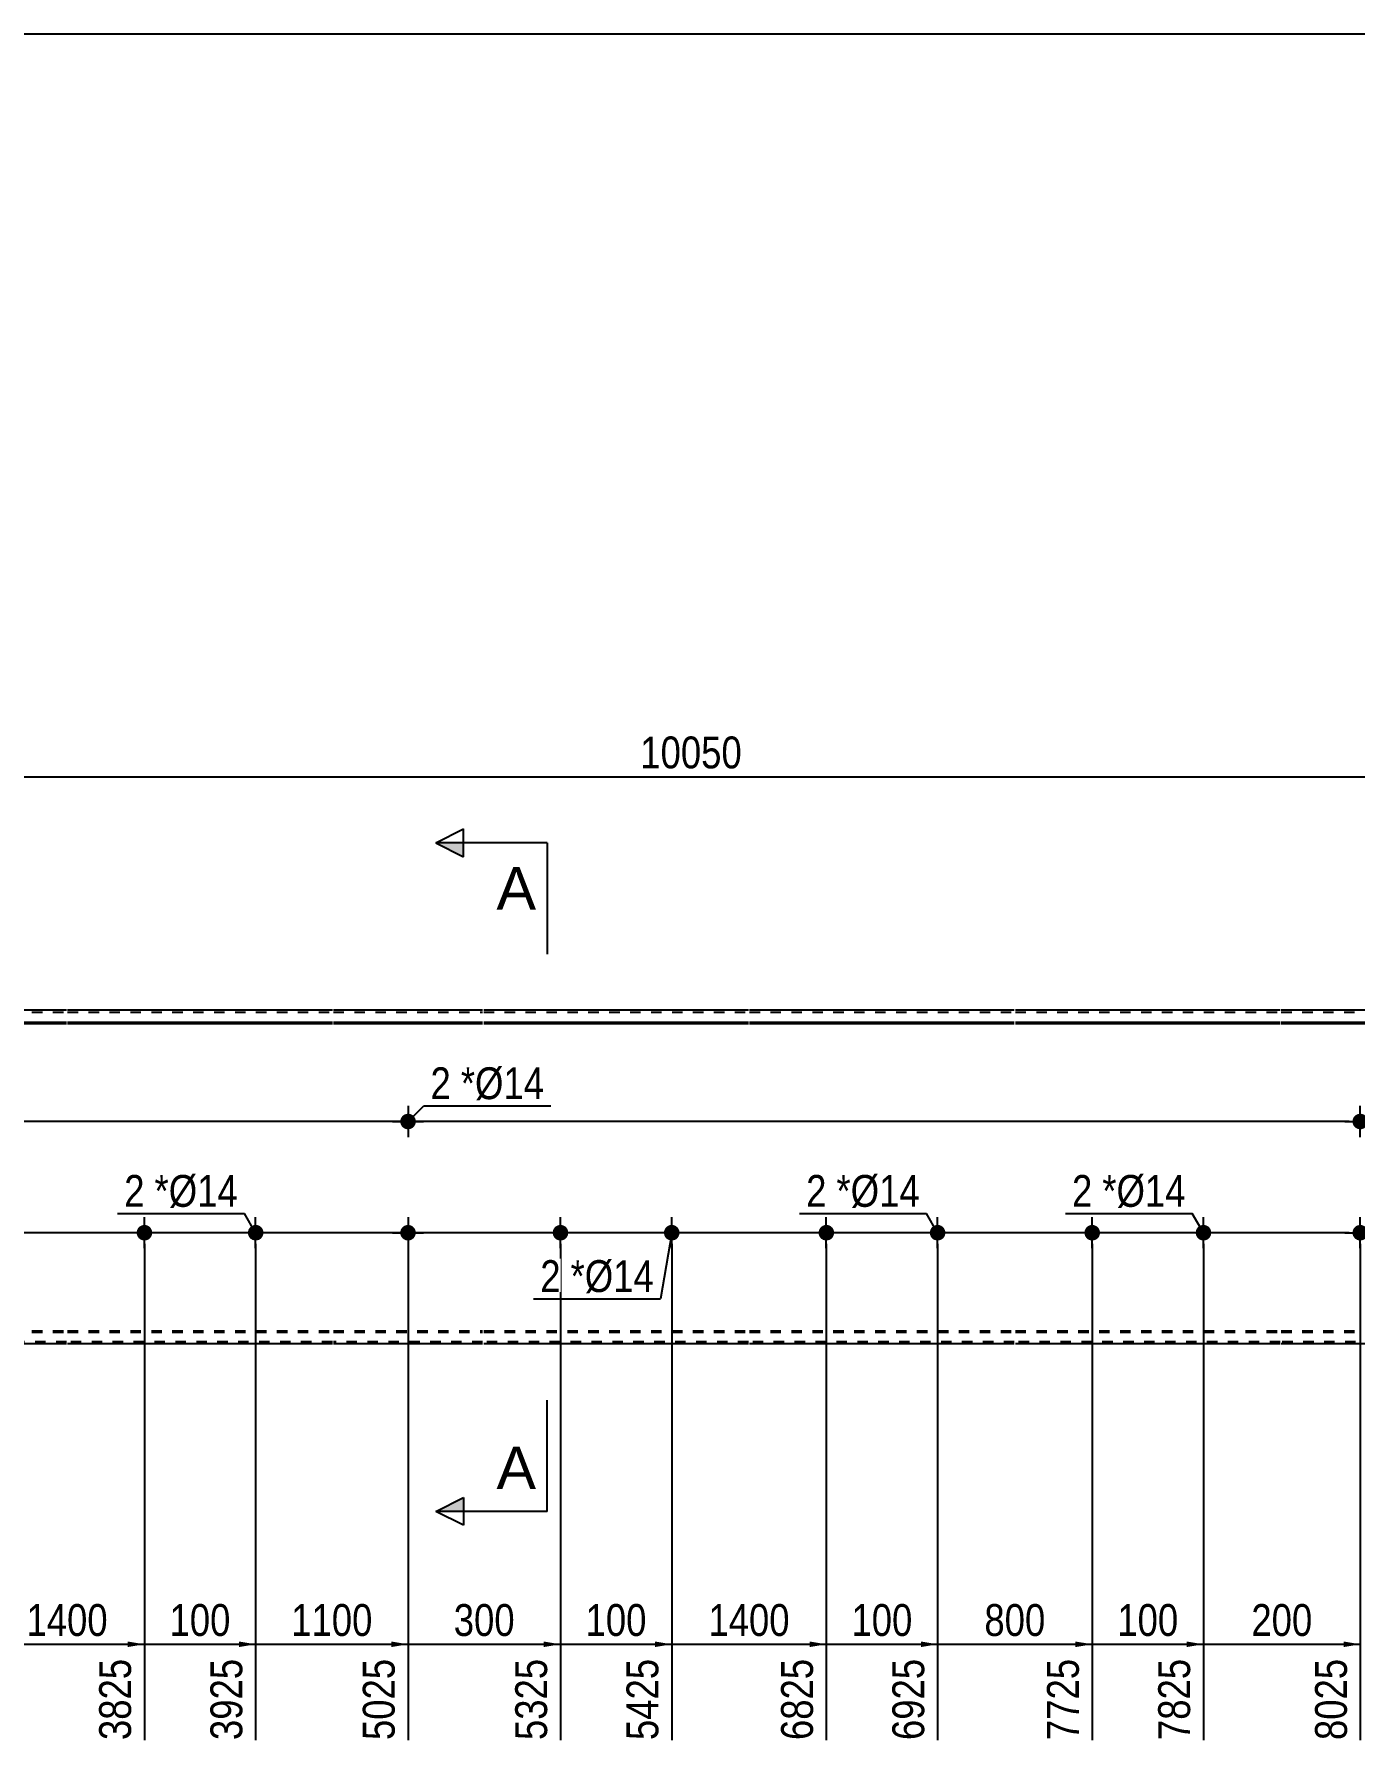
# Model space of a CAD drawing. Header units: millimetres. Extents: x -74 to 328, y -174 to 103.
# Drawn here: x 69.2 to 187.9, y -51.2 to 102.8 of the extents above; entities that cross this region are included whole.
import ezdxf

# ---------------------------------------------------------------- set-up
doc = ezdxf.new("R2010")
doc.units = ezdxf.units.MM
doc.linetypes.add('DXK_LINE_DOT1', pattern=[1.8814, 0.9407, -0.9407])
doc.styles.add('Arial', font='ARIAL.TTF', dxfattribs={"height": 0.2})
doc.styles.add('Arial Narrow', font='ARIALN.TTF', dxfattribs={"height": 0.2})

# ---------------------------------------------------------------- blocks, each defined once
blk = doc.blocks.new('Unknown-629083229-1918')
at = {"color": 5, "linetype": 'Continuous'}
blk.add_line((328.25, 102.75), (-71.75, 102.75), dxfattribs=at)
blk = doc.blocks.new('Part-629083229-1218 - 1203')
at = {"color": 2, "linetype": 'Continuous'}
for p, q in [((9.6, 15), (0, 15)), ((0, 15), (0, -15)), ((0, 13.94), (9.6, 13.94)), ((33.89, 15), (9.7, 15)), ((9.7, 13.94), (33.89, 13.94)), ((48.18, 15), (33.99, 15)), ((33.99, 13.94), (48.18, 13.94)), ((72.08, 15), (48.28, 15)), ((48.28, 13.94), (72.08, 13.94)), ((95.98, 15), (72.18, 15)), ((72.18, 13.94), (95.98, 13.94)), ((109.48, 15), (96.08, 15)), ((96.08, 13.94), (109.48, 13.94)), ((133.38, 15), (109.58, 15)), ((109.58, 13.94), (133.38, 13.94)), ((157.28, 15), (133.48, 15)), ((133.48, 13.94), (157.28, 13.94)), ((181.18, 15), (157.38, 15)), ((157.38, 13.94), (181.18, 13.94)), ((195.48, 15), (181.28, 15)), ((181.28, 13.94), (195.48, 13.94)), ((208.98, 15), (195.58, 15)), ((195.58, 13.94), (208.98, 13.94)), ((233.27, 15), (209.08, 15)), ((209.08, 13.94), (233.27, 13.94)), ((246.77, 15), (233.37, 15)), ((233.37, 13.94), (246.77, 13.94)), ((256.47, 15), (246.87, 15)), ((246.87, 13.94), (256.47, 13.94)), ((256.47, -15), (256.47, 15)), ((0, 13.81), (9.6, 13.81)), ((9.7, 13.81), (33.89, 13.81)), ((33.99, 13.81), (48.18, 13.81)), ((48.28, 13.81), (72.08, 13.81)), ((72.18, 13.81), (95.98, 13.81)), ((96.08, 13.81), (109.48, 13.81)), ((109.58, 13.81), (133.38, 13.81)), ((133.48, 13.81), (157.28, 13.81)), ((157.38, 13.81), (181.18, 13.81)), ((181.28, 13.81), (195.48, 13.81)), ((195.58, 13.81), (208.98, 13.81)), ((209.08, 13.81), (233.27, 13.81)), ((233.37, 13.81), (246.77, 13.81)), ((246.87, 13.81), (256.47, 13.81)), ((9.6, -15), (0, -15)), ((33.89, -15), (9.7, -15)), ((48.18, -15), (33.99, -15)), ((72.08, -15), (48.28, -15)), ((95.98, -15), (72.18, -15)), ((109.48, -15), (96.08, -15)), ((133.38, -15), (109.58, -15)), ((157.28, -15), (133.48, -15)), ((181.18, -15), (157.38, -15)), ((195.48, -15), (181.28, -15)), ((208.98, -15), (195.58, -15)), ((233.27, -15), (209.08, -15)), ((246.77, -15), (233.37, -15)), ((256.47, -15), (246.87, -15))]:
    blk.add_line(p, q, dxfattribs=at)
at = {"color": 7, "linetype": 'DXK_LINE_DOT1'}
for p, q in [((0, 14.82), (9.6, 14.82)), ((9.7, 14.82), (33.89, 14.82)), ((33.99, 14.82), (48.18, 14.82)), ((48.28, 14.82), (72.08, 14.82)), ((72.18, 14.82), (95.98, 14.82)), ((96.08, 14.82), (109.48, 14.82)), ((109.58, 14.82), (133.38, 14.82)), ((133.48, 14.82), (157.28, 14.82)), ((157.38, 14.82), (181.18, 14.82)), ((181.28, 14.82), (195.48, 14.82)), ((195.58, 14.82), (208.98, 14.82)), ((209.08, 14.82), (233.27, 14.82)), ((233.37, 14.82), (246.77, 14.82)), ((246.87, 14.82), (256.47, 14.82)), ((0, -13.81), (9.6, -13.81)), ((9.7, -13.81), (33.89, -13.81)), ((33.99, -13.81), (48.18, -13.81)), ((48.28, -13.81), (72.08, -13.81)), ((72.18, -13.81), (95.98, -13.81)), ((96.08, -13.81), (109.48, -13.81)), ((109.58, -13.81), (133.38, -13.81)), ((133.48, -13.81), (157.28, -13.81)), ((157.38, -13.81), (181.18, -13.81)), ((181.28, -13.81), (195.48, -13.81)), ((195.58, -13.81), (208.98, -13.81)), ((209.08, -13.81), (233.27, -13.81)), ((233.37, -13.81), (246.77, -13.81)), ((246.87, -13.81), (256.47, -13.81)), ((0, -13.94), (9.6, -13.94)), ((9.6, -14.82), (0, -14.82)), ((9.7, -13.94), (33.89, -13.94)), ((33.89, -14.82), (9.7, -14.82)), ((33.99, -13.94), (48.18, -13.94)), ((48.18, -14.82), (33.99, -14.82)), ((48.28, -13.94), (72.08, -13.94)), ((72.08, -14.82), (48.28, -14.82)), ((72.18, -13.94), (95.98, -13.94)), ((95.98, -14.82), (72.18, -14.82)), ((96.08, -13.94), (109.48, -13.94)), ((109.48, -14.82), (96.08, -14.82)), ((109.58, -13.94), (133.38, -13.94)), ((133.38, -14.82), (109.58, -14.82)), ((133.48, -13.94), (157.28, -13.94)), ((157.28, -14.82), (133.48, -14.82)), ((157.38, -13.94), (181.18, -13.94)), ((181.18, -14.82), (157.38, -14.82)), ((181.28, -13.94), (195.48, -13.94)), ((195.48, -14.82), (181.28, -14.82)), ((195.58, -13.94), (208.98, -13.94)), ((208.98, -14.82), (195.58, -14.82)), ((209.08, -13.94), (233.27, -13.94)), ((233.27, -14.82), (209.08, -14.82)), ((233.37, -13.94), (246.77, -13.94)), ((246.77, -14.82), (233.37, -14.82)), ((246.87, -13.94), (256.47, -13.94)), ((256.47, -14.82), (246.87, -14.82))]:
    blk.add_line(p, q, dxfattribs=at)
blk = doc.blocks.new('Bolt-629083229-1219 - 1203')
at = {"linetype": 'Continuous'}
for points in [[(187.68, -5, -1), (189.08, -5, -1)], [(253.27, -5, -1), (254.67, -5, -1)]]:
    blk.add_hatch(color=3, dxfattribs=at).paths.add_polyline_path(points)
at = {"color": 3, "linetype": 'Continuous'}
for p, q in [((188.38, -6.4), (188.38, -3.6)), ((253.97, -6.4), (253.97, -3.6)), ((186.98, -5), (189.78, -5)), ((252.57, -5), (255.37, -5))]:
    blk.add_line(p, q, dxfattribs=at)
blk = doc.blocks.new('Bolt-629083229-1221 - 1203')
at = {"linetype": 'Continuous'}
for points in [[(187.68, 5, -1), (189.08, 5, -1)], [(253.27, 5, -1), (254.67, 5, -1)]]:
    blk.add_hatch(color=3, dxfattribs=at).paths.add_polyline_path(points)
at = {"color": 3, "linetype": 'Continuous'}
for p, q in [((188.38, 3.6), (188.38, 6.4)), ((253.97, 3.6), (253.97, 6.4)), ((186.98, 5), (189.78, 5)), ((252.57, 5), (255.37, 5))]:
    blk.add_line(p, q, dxfattribs=at)
blk = doc.blocks.new('Bolt-629083229-1225 - 1203')
at = {"linetype": 'Continuous'}
for points in [[(103.48, 5, -1), (102.08, 5, -1)], [(103.48, -5, -1), (102.08, -5, -1)]]:
    blk.add_hatch(color=3, dxfattribs=at).paths.add_polyline_path(points)
at = {"color": 3, "linetype": 'Continuous'}
for p, q in [((102.78, 6.4), (102.78, 3.6)), ((101.38, 5), (104.18, 5)), ((102.78, -3.6), (102.78, -6.4)), ((101.38, -5), (104.18, -5))]:
    blk.add_line(p, q, dxfattribs=at)
blk = doc.blocks.new('Bolt-629083229-1227 - 1203')
at = {"linetype": 'Continuous'}
for points in [[(79.08, -5.7), (78.94, -5.68), (78.8, -5.64), (78.67, -5.57), (78.56, -5.47), (78.48, -5.35), (78.42, -5.22), (78.39, -5.07), (78.39, -4.93), (78.42, -4.78), (78.48, -4.65), (78.56, -4.53), (78.67, -4.43), (78.8, -4.36), (78.94, -4.31), (79.08, -4.3), (79.23, -4.31), (79.37, -4.36), (79.5, -4.43), (79.61, -4.53), (79.69, -4.65), (79.75, -4.78), (79.78, -4.93), (79.78, -5.07), (79.75, -5.22), (79.69, -5.35), (79.61, -5.47), (79.5, -5.57), (79.37, -5.64), (79.23, -5.68)], [(89.08, -5.7), (88.94, -5.68), (88.8, -5.64), (88.67, -5.57), (88.56, -5.47), (88.48, -5.35), (88.42, -5.22), (88.39, -5.07), (88.39, -4.93), (88.42, -4.78), (88.48, -4.65), (88.56, -4.53), (88.67, -4.43), (88.8, -4.36), (88.94, -4.31), (89.08, -4.3), (89.23, -4.31), (89.37, -4.36), (89.5, -4.43), (89.61, -4.53), (89.69, -4.65), (89.75, -4.78), (89.78, -4.93), (89.78, -5.07), (89.75, -5.22), (89.69, -5.35), (89.61, -5.47), (89.5, -5.57), (89.37, -5.64), (89.23, -5.68)]]:
    blk.add_hatch(color=3, dxfattribs=at).paths.add_polyline_path(points)
at = {"color": 3, "linetype": 'Continuous'}
for p, q in [((79.08, -6.4), (79.08, -3.6)), ((89.08, -6.4), (89.08, -3.6)), ((80.48, -5), (77.68, -5)), ((90.48, -5), (87.68, -5))]:
    blk.add_line(p, q, dxfattribs=at)
blk = doc.blocks.new('Bolt-629083229-1228 - 1203')
at = {"linetype": 'Continuous'}
for points in [[(140.38, -5.7), (140.24, -5.68), (140.1, -5.64), (139.97, -5.57), (139.86, -5.47), (139.78, -5.35), (139.72, -5.22), (139.69, -5.07), (139.69, -4.93), (139.72, -4.78), (139.78, -4.65), (139.86, -4.53), (139.97, -4.43), (140.1, -4.36), (140.24, -4.31), (140.38, -4.3), (140.53, -4.31), (140.67, -4.36), (140.8, -4.43), (140.91, -4.53), (140.99, -4.65), (141.05, -4.78), (141.08, -4.93), (141.08, -5.07), (141.05, -5.22), (140.99, -5.35), (140.91, -5.47), (140.8, -5.57), (140.67, -5.64), (140.53, -5.68)], [(150.38, -5.7), (150.24, -5.68), (150.1, -5.64), (149.97, -5.57), (149.86, -5.47), (149.78, -5.35), (149.72, -5.22), (149.69, -5.07), (149.69, -4.93), (149.72, -4.78), (149.78, -4.65), (149.86, -4.53), (149.97, -4.43), (150.1, -4.36), (150.24, -4.31), (150.38, -4.3), (150.53, -4.31), (150.67, -4.36), (150.8, -4.43), (150.91, -4.53), (150.99, -4.65), (151.05, -4.78), (151.08, -4.93), (151.08, -5.07), (151.05, -5.22), (150.99, -5.35), (150.91, -5.47), (150.8, -5.57), (150.67, -5.64), (150.53, -5.68)]]:
    blk.add_hatch(color=3, dxfattribs=at).paths.add_polyline_path(points)
at = {"color": 3, "linetype": 'Continuous'}
for p, q in [((140.38, -6.4), (140.38, -3.6)), ((150.38, -6.4), (150.38, -3.6)), ((141.78, -5), (138.98, -5)), ((151.78, -5), (148.98, -5))]:
    blk.add_line(p, q, dxfattribs=at)
blk = doc.blocks.new('Bolt-629083229-1229 - 1203')
at = {"linetype": 'Continuous'}
for points in [[(116.48, -5.7), (116.34, -5.68), (116.2, -5.64), (116.07, -5.57), (115.96, -5.47), (115.88, -5.35), (115.82, -5.22), (115.79, -5.07), (115.79, -4.93), (115.82, -4.78), (115.88, -4.65), (115.96, -4.53), (116.07, -4.43), (116.2, -4.36), (116.34, -4.31), (116.48, -4.3), (116.63, -4.31), (116.77, -4.36), (116.9, -4.43), (117.01, -4.53), (117.09, -4.65), (117.15, -4.78), (117.18, -4.93), (117.18, -5.07), (117.15, -5.22), (117.09, -5.35), (117.01, -5.47), (116.9, -5.57), (116.77, -5.64), (116.63, -5.68)], [(126.48, -5.7), (126.34, -5.68), (126.2, -5.64), (126.07, -5.57), (125.96, -5.47), (125.88, -5.35), (125.82, -5.22), (125.79, -5.07), (125.79, -4.93), (125.82, -4.78), (125.88, -4.65), (125.96, -4.53), (126.07, -4.43), (126.2, -4.36), (126.34, -4.31), (126.48, -4.3), (126.63, -4.31), (126.77, -4.36), (126.9, -4.43), (127.01, -4.53), (127.09, -4.65), (127.15, -4.78), (127.18, -4.93), (127.18, -5.07), (127.15, -5.22), (127.09, -5.35), (127.01, -5.47), (126.9, -5.57), (126.77, -5.64), (126.63, -5.68)]]:
    blk.add_hatch(color=3, dxfattribs=at).paths.add_polyline_path(points)
at = {"color": 3, "linetype": 'Continuous'}
for p, q in [((116.48, -6.4), (116.48, -3.6)), ((126.48, -6.4), (126.48, -3.6)), ((117.88, -5), (115.08, -5)), ((127.88, -5), (125.08, -5))]:
    blk.add_line(p, q, dxfattribs=at)
blk = doc.blocks.new('Bolt-629083229-1232 - 1203')
at = {"linetype": 'Continuous'}
for points in [[(164.28, -5.7), (164.14, -5.68), (164, -5.64), (163.87, -5.57), (163.76, -5.47), (163.68, -5.35), (163.62, -5.22), (163.59, -5.07), (163.59, -4.93), (163.62, -4.78), (163.68, -4.65), (163.76, -4.53), (163.87, -4.43), (164, -4.36), (164.14, -4.31), (164.28, -4.3), (164.43, -4.31), (164.57, -4.36), (164.7, -4.43), (164.81, -4.53), (164.89, -4.65), (164.95, -4.78), (164.98, -4.93), (164.98, -5.07), (164.95, -5.22), (164.89, -5.35), (164.81, -5.47), (164.7, -5.57), (164.57, -5.64), (164.43, -5.68)], [(174.28, -5.7), (174.14, -5.68), (174, -5.64), (173.87, -5.57), (173.76, -5.47), (173.68, -5.35), (173.62, -5.22), (173.59, -5.07), (173.59, -4.93), (173.62, -4.78), (173.68, -4.65), (173.76, -4.53), (173.87, -4.43), (174, -4.36), (174.14, -4.31), (174.28, -4.3), (174.43, -4.31), (174.57, -4.36), (174.7, -4.43), (174.81, -4.53), (174.89, -4.65), (174.95, -4.78), (174.98, -4.93), (174.98, -5.07), (174.95, -5.22), (174.89, -5.35), (174.81, -5.47), (174.7, -5.57), (174.57, -5.64), (174.43, -5.68)]]:
    blk.add_hatch(color=3, dxfattribs=at).paths.add_polyline_path(points)
at = {"color": 3, "linetype": 'Continuous'}
for p, q in [((164.28, -6.4), (164.28, -3.6)), ((174.28, -6.4), (174.28, -3.6)), ((165.68, -5), (162.88, -5)), ((175.68, -5), (172.88, -5))]:
    blk.add_line(p, q, dxfattribs=at)
blk = doc.blocks.new('StraightDimension-629083229-1289 - 1203')
at = {"linetype": 'Continuous'}
blk.add_hatch(color=7, dxfattribs=at).paths.add_polyline_path([(101.28, -41.75), (102.78, -42), (101.28, -42.25)])
at = {"color": 7, "linetype": 'Continuous'}
for p, q in [((89.08, -6), (89.08, -50.61)), ((102.78, -6), (102.78, -50.61)), ((89.08, -42), (102.78, -42))]:
    blk.add_line(p, q, dxfattribs=at)
at = {"color": 0}
blk.add_wipeout([(100.19, -41.85), (100.19, -37.65), (91.68, -37.65), (91.68, -41.85)], dxfattribs=at)
at = {"color": 0, "linetype": 'Continuous'}
blk.add_wipeout([(102.18, -42.7), (97.98, -42.7), (97.98, -51.21), (102.18, -51.21)], dxfattribs=at)
at = {"color": 3, "style": 'Arial Narrow'}
blk.add_text('1100', height=2.863, dxfattribs=at).set_placement((92.28, -41.25))
at = {"color": 3, "linetype": 'Continuous', "style": 'Arial Narrow'}
blk.add_text('5025', height=2.863, rotation=90.0002, dxfattribs=at).set_placement((101.58, -50.61))
blk = doc.blocks.new('StraightDimension-629083229-1284 - 1203')
at = {"linetype": 'Continuous'}
blk.add_hatch(color=7, dxfattribs=at).paths.add_polyline_path([(162.78, -41.75), (164.28, -42), (162.78, -42.25)])
at = {"color": 7, "linetype": 'Continuous'}
for p, q in [((150.38, -6), (150.38, -50.61)), ((164.28, -6), (164.28, -50.61)), ((150.38, -42), (164.28, -42))]:
    blk.add_line(p, q, dxfattribs=at)
at = {"color": 0}
blk.add_wipeout([(160.68, -41.85), (160.68, -37.65), (153.99, -37.65), (153.99, -41.85)], dxfattribs=at)
at = {"color": 0, "linetype": 'Continuous'}
blk.add_wipeout([(163.68, -42.7), (159.48, -42.7), (159.48, -51.21), (163.68, -51.21)], dxfattribs=at)
at = {"color": 3, "style": 'Arial Narrow'}
blk.add_text('800', height=2.863, dxfattribs=at).set_placement((154.59, -41.25))
at = {"color": 3, "linetype": 'Continuous', "style": 'Arial Narrow'}
blk.add_text('7725', height=2.863, rotation=90.0002, dxfattribs=at).set_placement((163.08, -50.61))
blk = doc.blocks.new('StraightDimension-629083229-1283 - 1203')
at = {"linetype": 'Continuous'}
blk.add_hatch(color=7, dxfattribs=at).paths.add_polyline_path([(172.78, -41.75), (174.28, -42), (172.78, -42.25)])
at = {"color": 7, "linetype": 'Continuous'}
for p, q in [((164.28, -6), (164.28, -50.61)), ((174.28, -6), (174.28, -50.61)), ((164.28, -42), (174.28, -42))]:
    blk.add_line(p, q, dxfattribs=at)
at = {"color": 0}
blk.add_wipeout([(172.63, -41.85), (172.63, -37.65), (165.94, -37.65), (165.94, -41.85)], dxfattribs=at)
at = {"color": 0, "linetype": 'Continuous'}
blk.add_wipeout([(173.68, -42.7), (169.48, -42.7), (169.48, -51.21), (173.68, -51.21)], dxfattribs=at)
at = {"color": 3, "style": 'Arial Narrow'}
blk.add_text('100', height=2.863, dxfattribs=at).set_placement((166.54, -41.25))
at = {"color": 3, "linetype": 'Continuous', "style": 'Arial Narrow'}
blk.add_text('7825', height=2.863, rotation=90.0002, dxfattribs=at).set_placement((173.08, -50.61))
blk = doc.blocks.new('StraightDimension-629083229-1282 - 1203')
at = {"linetype": 'Continuous'}
blk.add_hatch(color=7, dxfattribs=at).paths.add_polyline_path([(186.88, -41.75), (188.38, -42), (186.88, -42.25)])
at = {"color": 7, "linetype": 'Continuous'}
for p, q in [((174.28, -6), (174.28, -50.61)), ((188.38, -6), (188.38, -50.61)), ((174.28, -42), (188.38, -42))]:
    blk.add_line(p, q, dxfattribs=at)
at = {"color": 0}
blk.add_wipeout([(184.68, -41.85), (184.68, -37.65), (177.99, -37.65), (177.99, -41.85)], dxfattribs=at)
at = {"color": 0, "linetype": 'Continuous'}
blk.add_wipeout([(187.78, -42.7), (183.58, -42.7), (183.58, -51.21), (187.78, -51.21)], dxfattribs=at)
at = {"color": 3, "style": 'Arial Narrow'}
blk.add_text('200', height=2.863, dxfattribs=at).set_placement((178.59, -41.25))
at = {"color": 3, "linetype": 'Continuous', "style": 'Arial Narrow'}
blk.add_text('8025', height=2.863, rotation=90.0002, dxfattribs=at).set_placement((187.18, -50.61))
blk = doc.blocks.new('StraightDimension-629083229-1291 - 1203')
at = {"linetype": 'Continuous'}
blk.add_hatch(color=7, dxfattribs=at).paths.add_polyline_path([(77.58, -41.75), (79.08, -42), (77.58, -42.25)])
at = {"color": 7, "linetype": 'Continuous'}
for p, q in [((65.18, -6), (65.18, -50.61)), ((79.08, -6), (79.08, -50.61)), ((65.18, -42), (79.08, -42))]:
    blk.add_line(p, q, dxfattribs=at)
at = {"color": 0}
blk.add_wipeout([(76.39, -41.85), (76.39, -37.65), (67.88, -37.65), (67.88, -41.85)], dxfattribs=at)
at = {"color": 0, "linetype": 'Continuous'}
blk.add_wipeout([(78.48, -42.7), (74.28, -42.7), (74.28, -51.21), (78.48, -51.21)], dxfattribs=at)
at = {"color": 3, "style": 'Arial Narrow'}
blk.add_text('1400', height=2.863, dxfattribs=at).set_placement((68.48, -41.25))
at = {"color": 3, "linetype": 'Continuous', "style": 'Arial Narrow'}
blk.add_text('3825', height=2.863, rotation=90.0002, dxfattribs=at).set_placement((77.88, -50.61))
blk = doc.blocks.new('StraightDimension-629083229-1286 - 1203')
at = {"linetype": 'Continuous'}
blk.add_hatch(color=7, dxfattribs=at).paths.add_polyline_path([(138.88, -41.75), (140.38, -42), (138.88, -42.25)])
at = {"color": 7, "linetype": 'Continuous'}
for p, q in [((126.48, -6), (126.48, -50.61)), ((140.38, -6), (140.38, -50.61)), ((126.48, -42), (140.38, -42))]:
    blk.add_line(p, q, dxfattribs=at)
at = {"color": 0}
blk.add_wipeout([(137.69, -41.85), (137.69, -37.65), (129.18, -37.65), (129.18, -41.85)], dxfattribs=at)
at = {"color": 0, "linetype": 'Continuous'}
blk.add_wipeout([(139.78, -42.7), (135.58, -42.7), (135.58, -51.21), (139.78, -51.21)], dxfattribs=at)
at = {"color": 3, "style": 'Arial Narrow'}
blk.add_text('1400', height=2.863, dxfattribs=at).set_placement((129.78, -41.25))
at = {"color": 3, "linetype": 'Continuous', "style": 'Arial Narrow'}
blk.add_text('6825', height=2.863, rotation=90.0002, dxfattribs=at).set_placement((139.18, -50.61))
blk = doc.blocks.new('StraightDimension-629083229-1290 - 1203')
at = {"linetype": 'Continuous'}
blk.add_hatch(color=7, dxfattribs=at).paths.add_polyline_path([(87.58, -41.75), (89.08, -42), (87.58, -42.25)])
at = {"color": 7, "linetype": 'Continuous'}
for p, q in [((79.08, -6), (79.08, -50.61)), ((89.08, -6), (89.08, -50.61)), ((79.08, -42), (89.08, -42))]:
    blk.add_line(p, q, dxfattribs=at)
at = {"color": 0}
blk.add_wipeout([(87.43, -41.85), (87.43, -37.65), (80.74, -37.65), (80.74, -41.85)], dxfattribs=at)
at = {"color": 0, "linetype": 'Continuous'}
blk.add_wipeout([(88.48, -42.7), (84.28, -42.7), (84.28, -51.21), (88.48, -51.21)], dxfattribs=at)
at = {"color": 3, "style": 'Arial Narrow'}
blk.add_text('100', height=2.863, dxfattribs=at).set_placement((81.34, -41.25))
at = {"color": 3, "linetype": 'Continuous', "style": 'Arial Narrow'}
blk.add_text('3925', height=2.863, rotation=90.0002, dxfattribs=at).set_placement((87.88, -50.61))
blk = doc.blocks.new('StraightDimension-629083229-1380 - 1203')
at = {"linetype": 'Continuous'}
for points in [[(-6.25, 13.5), (-6, 15), (-5.75, 13.5)], [(-5.75, -3.5), (-6, -5), (-6.25, -3.5)]]:
    blk.add_hatch(color=7, dxfattribs=at).paths.add_polyline_path(points)
at = {"color": 7, "linetype": 'Continuous'}
for p, q in [((54.18, 15), (-8.25, 15)), ((-6, -5), (-6, 15)), ((163.28, -5), (-8.25, -5))]:
    blk.add_line(p, q, dxfattribs=at)
at = {"color": 0}
blk.add_wipeout([(-6.15, 8.34), (-10.35, 8.34), (-10.35, 1.66), (-6.15, 1.66)], dxfattribs=at)
at = {"color": 3, "style": 'Arial Narrow'}
blk.add_text('200', height=2.863, rotation=90.0002, dxfattribs=at).set_placement((-6.75, 2.26))
blk = doc.blocks.new('StraightDimension-629083229-1381 - 1203')
at = {"linetype": 'Continuous'}
for points in [[(-6.25, -6.5), (-6, -5), (-5.75, -6.5)], [(-5.75, -13.5), (-6, -15), (-6.25, -13.5)]]:
    blk.add_hatch(color=7, dxfattribs=at).paths.add_polyline_path(points)
at = {"color": 7, "linetype": 'Continuous'}
for p, q in [((163.28, -5), (-8.25, -5)), ((-6, -15), (-6, -5)), ((54.18, -15), (-8.25, -15))]:
    blk.add_line(p, q, dxfattribs=at)
at = {"color": 0}
blk.add_wipeout([(-6.15, -6.66), (-10.35, -6.66), (-10.35, -13.34), (-6.15, -13.34)], dxfattribs=at)
at = {"color": 3, "style": 'Arial Narrow'}
blk.add_text('100', height=2.863, rotation=90.0002, dxfattribs=at).set_placement((-6.75, -12.74))
blk = doc.blocks.new('StraightDimension-629083229-1398 - 1203')
at = {"linetype": 'Continuous'}
for points in [[(-15.25, -6.5), (-15, -5), (-14.75, -6.5)], [(-14.75, -13.5), (-15, -15), (-15.25, -13.5)]]:
    blk.add_hatch(color=7, dxfattribs=at).paths.add_polyline_path(points)
at = {"color": 7, "linetype": 'Continuous'}
for p, q in [((187.38, -5), (-17.25, -5)), ((-15, -15), (-15, -5)), ((-1, -15), (-17.25, -15))]:
    blk.add_line(p, q, dxfattribs=at)
at = {"color": 0}
blk.add_wipeout([(-15.15, -6.66), (-19.35, -6.66), (-19.35, -13.34), (-15.15, -13.34)], dxfattribs=at)
at = {"color": 3, "style": 'Arial Narrow'}
blk.add_text('100', height=2.863, rotation=90.0002, dxfattribs=at).set_placement((-15.75, -12.74))
blk = doc.blocks.new('StraightDimension-629083229-1285 - 1203')
at = {"linetype": 'Continuous'}
blk.add_hatch(color=7, dxfattribs=at).paths.add_polyline_path([(148.88, -41.75), (150.38, -42), (148.88, -42.25)])
at = {"color": 7, "linetype": 'Continuous'}
for p, q in [((140.38, -6), (140.38, -50.61)), ((150.38, -6), (150.38, -50.61)), ((140.38, -42), (150.38, -42))]:
    blk.add_line(p, q, dxfattribs=at)
at = {"color": 0}
blk.add_wipeout([(148.73, -41.85), (148.73, -37.65), (142.04, -37.65), (142.04, -41.85)], dxfattribs=at)
at = {"color": 0, "linetype": 'Continuous'}
blk.add_wipeout([(149.78, -42.7), (145.58, -42.7), (145.58, -51.21), (149.78, -51.21)], dxfattribs=at)
at = {"color": 3, "style": 'Arial Narrow'}
blk.add_text('100', height=2.863, dxfattribs=at).set_placement((142.64, -41.25))
at = {"color": 3, "linetype": 'Continuous', "style": 'Arial Narrow'}
blk.add_text('6925', height=2.863, rotation=90.0002, dxfattribs=at).set_placement((149.18, -50.61))
blk = doc.blocks.new('StraightDimension-629083229-1287 - 1203')
at = {"linetype": 'Continuous'}
blk.add_hatch(color=7, dxfattribs=at).paths.add_polyline_path([(124.98, -41.75), (126.48, -42), (124.98, -42.25)])
at = {"color": 7, "linetype": 'Continuous'}
for p, q in [((116.48, -6), (116.48, -50.61)), ((126.48, -6), (126.48, -50.61)), ((116.48, -42), (126.48, -42))]:
    blk.add_line(p, q, dxfattribs=at)
at = {"color": 0}
blk.add_wipeout([(124.83, -41.85), (124.83, -37.65), (118.14, -37.65), (118.14, -41.85)], dxfattribs=at)
at = {"color": 0, "linetype": 'Continuous'}
blk.add_wipeout([(125.88, -42.7), (121.68, -42.7), (121.68, -51.21), (125.88, -51.21)], dxfattribs=at)
at = {"color": 3, "style": 'Arial Narrow'}
blk.add_text('100', height=2.863, dxfattribs=at).set_placement((118.74, -41.25))
at = {"color": 3, "linetype": 'Continuous', "style": 'Arial Narrow'}
blk.add_text('5425', height=2.863, rotation=90.0002, dxfattribs=at).set_placement((125.28, -50.61))
blk = doc.blocks.new('StraightDimension-629083229-1416 - 1203')
at = {"linetype": 'Continuous'}
for points in [[(1.5, 35.75), (0, 36), (1.5, 36.25)], [(254.97, 36.25), (256.47, 36), (254.97, 35.75)]]:
    blk.add_hatch(color=7, dxfattribs=at).paths.add_polyline_path(points)
at = {"color": 7, "linetype": 'Continuous'}
for p, q in [((0, 16), (0, 38.25)), ((256.47, 16), (256.47, 38.25)), ((0, 36), (256.47, 36))]:
    blk.add_line(p, q, dxfattribs=at)
at = {"color": 0}
blk.add_wipeout([(133.41, 36.15), (133.41, 40.35), (123.06, 40.35), (123.06, 36.15)], dxfattribs=at)
at = {"color": 3, "style": 'Arial Narrow'}
blk.add_text('10050', height=2.863, dxfattribs=at).set_placement((123.66, 36.75))
blk = doc.blocks.new('StraightDimension-629083229-1288 - 1203')
at = {"linetype": 'Continuous'}
blk.add_hatch(color=7, dxfattribs=at).paths.add_polyline_path([(114.98, -41.75), (116.48, -42), (114.98, -42.25)])
at = {"color": 7, "linetype": 'Continuous'}
for p, q in [((102.78, -6), (102.78, -50.61)), ((116.48, -6), (116.48, -50.61)), ((102.78, -42), (116.48, -42))]:
    blk.add_line(p, q, dxfattribs=at)
at = {"color": 0}
blk.add_wipeout([(112.98, -41.85), (112.98, -37.65), (106.29, -37.65), (106.29, -41.85)], dxfattribs=at)
at = {"color": 0, "linetype": 'Continuous'}
blk.add_wipeout([(115.88, -42.7), (111.68, -42.7), (111.68, -51.21), (115.88, -51.21)], dxfattribs=at)
at = {"color": 3, "style": 'Arial Narrow'}
blk.add_text('300', height=2.863, dxfattribs=at).set_placement((106.89, -41.25))
at = {"color": 3, "linetype": 'Continuous', "style": 'Arial Narrow'}
blk.add_text('5325', height=2.863, rotation=90.0002, dxfattribs=at).set_placement((115.28, -50.61))
blk = doc.blocks.new('StraightDimension-629083229-1396 - 1203')
at = {"linetype": 'Continuous'}
for points in [[(-15.25, 13.5), (-15, 15), (-14.75, 13.5)], [(-14.75, 6.5), (-15, 5), (-15.25, 6.5)]]:
    blk.add_hatch(color=7, dxfattribs=at).paths.add_polyline_path(points)
at = {"color": 7, "linetype": 'Continuous'}
for p, q in [((-1, 15), (-17.25, 15)), ((-15, 5), (-15, 15)), ((187.38, 5), (-17.25, 5))]:
    blk.add_line(p, q, dxfattribs=at)
at = {"color": 0}
blk.add_wipeout([(-15.15, 13.34), (-19.35, 13.34), (-19.35, 6.66), (-15.15, 6.66)], dxfattribs=at)
at = {"color": 3, "style": 'Arial Narrow'}
blk.add_text('100', height=2.863, rotation=90.0002, dxfattribs=at).set_placement((-15.75, 7.26))
blk = doc.blocks.new('StraightDimension-629083229-1397 - 1203')
at = {"linetype": 'Continuous'}
for points in [[(-15.25, 3.5), (-15, 5), (-14.75, 3.5)], [(-14.75, -3.5), (-15, -5), (-15.25, -3.5)]]:
    blk.add_hatch(color=7, dxfattribs=at).paths.add_polyline_path(points)
at = {"color": 7, "linetype": 'Continuous'}
for p, q in [((187.38, 5), (-17.25, 5)), ((-15, -5), (-15, 5)), ((187.38, -5), (-17.25, -5))]:
    blk.add_line(p, q, dxfattribs=at)
at = {"color": 0}
blk.add_wipeout([(-15.15, 3.34), (-19.35, 3.34), (-19.35, -3.34), (-15.15, -3.34)], dxfattribs=at)
at = {"color": 3, "style": 'Arial Narrow'}
blk.add_text('100', height=2.863, rotation=90.0002, dxfattribs=at).set_placement((-15.75, -2.74))
blk = doc.blocks.new('SectionMark-629083229-1273 - 1203')
at = {"linetype": 'Continuous'}
for points in [[(107.78, 30.05), (107.78, 28.8), (105.28, 30.05)], [(107.78, -28.8), (107.78, -30.05), (105.28, -30.05)]]:
    blk.add_hatch(color=30, dxfattribs=at).paths.add_polyline_path(points)
at = {"color": 30, "linetype": 'Continuous'}
for p, q in [((105.28, 30.05), (107.78, 31.3)), ((107.78, 28.8), (107.78, 31.3)), ((115.28, 30.05), (105.28, 30.05)), ((105.28, 30.05), (107.78, 28.8)), ((115.28, 30.05), (115.28, 20.05)), ((115.28, -30.05), (115.28, -20.05)), ((105.28, -30.05), (107.78, -28.8)), ((107.78, -28.8), (107.78, -31.3)), ((115.28, -30.05), (105.28, -30.05)), ((107.78, -31.3), (105.28, -30.05))]:
    blk.add_line(p, q, dxfattribs=at)
at = {"color": 0, "linetype": 'Continuous'}
for points in [[(114.28, 24.05), (114.28, 28.05), (110.73, 28.05), (110.73, 24.05)], [(114.28, -28.05), (114.28, -24.05), (110.73, -24.05), (110.73, -28.05)]]:
    blk.add_wipeout(points, dxfattribs=at)
at = {"color": 96, "linetype": 'Continuous', "style": 'Arial'}
for p in [(110.73, 24.05), (110.73, -28.05)]:
    blk.add_text('A', height=3.82, dxfattribs=at).set_placement(p)
blk = doc.blocks.new('Mark-629083229-1440 - 1203')
at = {"color": 0}
for points in [[(106.63, 7.01), (106.63, 10.01), (104.8, 10.01), (104.8, 7.01)], [(108.8, 7.01), (108.8, 10.01), (107.53, 10.01), (107.53, 7.01)]]:
    blk.add_wipeout(points, dxfattribs=at)
for points in [[(106.63, 7.01), (106.63, 10.01), (104.8, 10.01), (104.8, 7.01)], [(108.8, 7.01), (108.8, 10.01), (107.53, 10.01), (107.53, 7.01)]]:
    blk.add_wipeout(points, dxfattribs=at)
at = {"color": 7, "linetype": 'Continuous'}
blk.add_line((102.78, 5), (104.2, 6.41), dxfattribs=at)
at = {"color": 3, "style": 'Arial Narrow'}
blk.add_text('2', height=2.86, dxfattribs=at).set_placement((104.8, 7.01))
at = {"color": 0}
blk.add_wipeout([(115.02, 7.01), (115.02, 10.01), (108.8, 10.01), (108.8, 7.01)], dxfattribs=at)
blk.add_wipeout([(115.02, 7.01), (115.02, 10.01), (108.8, 10.01), (108.8, 7.01)], dxfattribs=at)
at = {"color": 7, "linetype": 'Continuous'}
blk.add_line((104.2, 6.41), (115.62, 6.41), dxfattribs=at)
at = {"color": 3, "style": 'Arial Narrow'}
for s, height, p in [('*', 2.86, (107.53, 7.01)), ('Ø14', 2.863, (108.8, 7.01))]:
    blk.add_text(s, height=height, dxfattribs=at).set_placement(p)
blk = doc.blocks.new('Mark-629083229-1442 - 1203')
at = {"color": 0}
for points in [[(79.09, -2.67), (79.09, 0.33), (77.27, 0.33), (77.27, -2.67)], [(81.27, -2.67), (81.27, 0.33), (79.99, 0.33), (79.99, -2.67)]]:
    blk.add_wipeout(points, dxfattribs=at)
for points in [[(79.09, -2.67), (79.09, 0.33), (77.27, 0.33), (77.27, -2.67)], [(81.27, -2.67), (81.27, 0.33), (79.99, 0.33), (79.99, -2.67)]]:
    blk.add_wipeout(points, dxfattribs=at)
at = {"color": 3, "style": 'Arial Narrow'}
blk.add_text('2', height=2.86, dxfattribs=at).set_placement((77.27, -2.67))
at = {"color": 0}
blk.add_wipeout([(87.48, -2.67), (87.48, 0.33), (81.27, 0.33), (81.27, -2.67)], dxfattribs=at)
blk.add_wipeout([(87.48, -2.67), (87.48, 0.33), (81.27, 0.33), (81.27, -2.67)], dxfattribs=at)
at = {"color": 7, "linetype": 'Continuous'}
for p in [(76.67, -3.27), (89.08, -5)]:
    blk.add_line(p, (88.08, -3.27), dxfattribs=at)
at = {"color": 3, "style": 'Arial Narrow'}
for s, height, p in [('*', 2.86, (79.99, -2.67)), ('Ø14', 2.863, (81.27, -2.67))]:
    blk.add_text(s, height=height, dxfattribs=at).set_placement(p)
blk = doc.blocks.new('Mark-629083229-1443 - 1203')
at = {"color": 0}
for points in [[(140.39, -2.67), (140.39, 0.33), (138.57, 0.33), (138.57, -2.67)], [(142.57, -2.67), (142.57, 0.33), (141.29, 0.33), (141.29, -2.67)]]:
    blk.add_wipeout(points, dxfattribs=at)
for points in [[(140.39, -2.67), (140.39, 0.33), (138.57, 0.33), (138.57, -2.67)], [(142.57, -2.67), (142.57, 0.33), (141.29, 0.33), (141.29, -2.67)]]:
    blk.add_wipeout(points, dxfattribs=at)
at = {"color": 3, "style": 'Arial Narrow'}
blk.add_text('2', height=2.86, dxfattribs=at).set_placement((138.57, -2.67))
at = {"color": 0}
blk.add_wipeout([(148.78, -2.67), (148.78, 0.33), (142.57, 0.33), (142.57, -2.67)], dxfattribs=at)
blk.add_wipeout([(148.78, -2.67), (148.78, 0.33), (142.57, 0.33), (142.57, -2.67)], dxfattribs=at)
at = {"color": 7, "linetype": 'Continuous'}
for p in [(137.97, -3.27), (150.38, -5)]:
    blk.add_line(p, (149.38, -3.27), dxfattribs=at)
at = {"color": 3, "style": 'Arial Narrow'}
for s, height, p in [('*', 2.86, (141.29, -2.67)), ('Ø14', 2.863, (142.57, -2.67))]:
    blk.add_text(s, height=height, dxfattribs=at).set_placement(p)
blk = doc.blocks.new('Mark-629083229-1444 - 1203')
at = {"color": 0}
for points in [[(116.49, -10.33), (116.49, -7.33), (114.67, -7.33), (114.67, -10.33)], [(118.67, -10.33), (118.67, -7.33), (117.39, -7.33), (117.39, -10.33)]]:
    blk.add_wipeout(points, dxfattribs=at)
for points in [[(116.49, -10.33), (116.49, -7.33), (114.67, -7.33), (114.67, -10.33)], [(118.67, -10.33), (118.67, -7.33), (117.39, -7.33), (117.39, -10.33)]]:
    blk.add_wipeout(points, dxfattribs=at)
at = {"color": 3, "style": 'Arial Narrow'}
blk.add_text('2', height=2.86, dxfattribs=at).set_placement((114.67, -10.33))
at = {"color": 0}
blk.add_wipeout([(124.88, -10.33), (124.88, -7.33), (118.67, -7.33), (118.67, -10.33)], dxfattribs=at)
blk.add_wipeout([(124.88, -10.33), (124.88, -7.33), (118.67, -7.33), (118.67, -10.33)], dxfattribs=at)
at = {"color": 7, "linetype": 'Continuous'}
for p in [(126.48, -5), (114.07, -10.93)]:
    blk.add_line(p, (125.48, -10.93), dxfattribs=at)
at = {"color": 3, "style": 'Arial Narrow'}
for s, height, p in [('*', 2.86, (117.39, -10.33)), ('Ø14', 2.863, (118.67, -10.33))]:
    blk.add_text(s, height=height, dxfattribs=at).set_placement(p)
blk = doc.blocks.new('Mark-629083229-1447 - 1203')
at = {"color": 0}
for points in [[(164.29, -2.67), (164.29, 0.33), (162.47, 0.33), (162.47, -2.67)], [(166.47, -2.67), (166.47, 0.33), (165.19, 0.33), (165.19, -2.67)]]:
    blk.add_wipeout(points, dxfattribs=at)
for points in [[(164.29, -2.67), (164.29, 0.33), (162.47, 0.33), (162.47, -2.67)], [(166.47, -2.67), (166.47, 0.33), (165.19, 0.33), (165.19, -2.67)]]:
    blk.add_wipeout(points, dxfattribs=at)
at = {"color": 3, "style": 'Arial Narrow'}
blk.add_text('2', height=2.86, dxfattribs=at).set_placement((162.47, -2.67))
at = {"color": 0}
blk.add_wipeout([(172.68, -2.67), (172.68, 0.33), (166.47, 0.33), (166.47, -2.67)], dxfattribs=at)
blk.add_wipeout([(172.68, -2.67), (172.68, 0.33), (166.47, 0.33), (166.47, -2.67)], dxfattribs=at)
at = {"color": 7, "linetype": 'Continuous'}
for p in [(161.87, -3.27), (174.28, -5)]:
    blk.add_line(p, (173.28, -3.27), dxfattribs=at)
at = {"color": 3, "style": 'Arial Narrow'}
for s, height, p in [('*', 2.86, (165.19, -2.67)), ('Ø14', 2.863, (166.47, -2.67))]:
    blk.add_text(s, height=height, dxfattribs=at).set_placement(p)

msp = doc.modelspace()

# ---------------------------------------------------------------- block references
for name in ['Unknown-629083229-1918', 'Part-629083229-1218 - 1203', 'Bolt-629083229-1225 - 1203', 'Bolt-629083229-1221 - 1203', 'Bolt-629083229-1227 - 1203', 'Bolt-629083229-1229 - 1203', 'Bolt-629083229-1228 - 1203', 'Bolt-629083229-1232 - 1203', 'Bolt-629083229-1219 - 1203']:
    msp.add_blockref(name, (0, 0))

# ---------------------------------------------------------------- next in the draw order: block references
for name in ['StraightDimension-629083229-1416 - 1203', 'StraightDimension-629083229-1380 - 1203', 'StraightDimension-629083229-1291 - 1203', 'StraightDimension-629083229-1289 - 1203', 'StraightDimension-629083229-1286 - 1203', 'StraightDimension-629083229-1284 - 1203']:
    msp.add_blockref(name, (0, 0))

# ---------------------------------------------------------------- next in the draw order: block references
for name in ['StraightDimension-629083229-1396 - 1203', 'StraightDimension-629083229-1290 - 1203', 'StraightDimension-629083229-1283 - 1203']:
    msp.add_blockref(name, (0, 0))

# ---------------------------------------------------------------- next in the draw order: block references
for name in ['StraightDimension-629083229-1381 - 1203', 'StraightDimension-629083229-1282 - 1203']:
    msp.add_blockref(name, (0, 0))

# ---------------------------------------------------------------- next in the draw order: block references
msp.add_blockref('StraightDimension-629083229-1398 - 1203', (0, 0))

# ---------------------------------------------------------------- next in the draw order: block references
for name in ['StraightDimension-629083229-1397 - 1203', 'StraightDimension-629083229-1287 - 1203', 'StraightDimension-629083229-1285 - 1203']:
    msp.add_blockref(name, (0, 0))

# ---------------------------------------------------------------- next in the draw order: block references
for name in ['Mark-629083229-1442 - 1203', 'Mark-629083229-1443 - 1203', 'Mark-629083229-1447 - 1203', 'StraightDimension-629083229-1288 - 1203']:
    msp.add_blockref(name, (0, 0))

# ---------------------------------------------------------------- next in the draw order: block references
msp.add_blockref('SectionMark-629083229-1273 - 1203', (0, 0))

# ---------------------------------------------------------------- next in the draw order: block references
for name in ['Mark-629083229-1440 - 1203', 'Mark-629083229-1444 - 1203']:
    msp.add_blockref(name, (0, 0))

doc.saveas('drawing.dxf')
